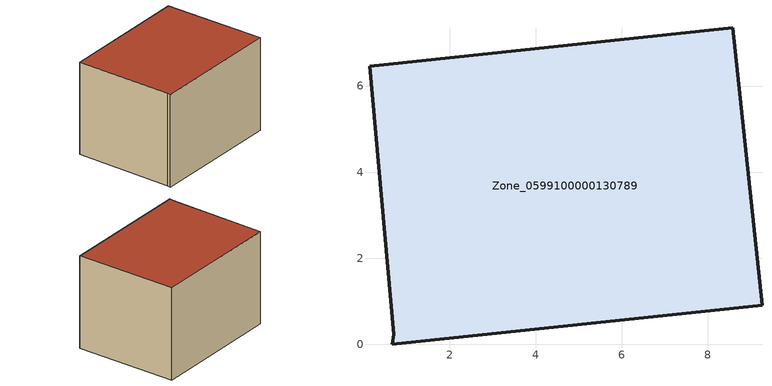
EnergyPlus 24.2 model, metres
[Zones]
Zone_0599100000130789
 floor ground (C_G): 0.68,0 0.7,0.24 0.14,6.46 8.58,7.36 9.26,0.91 z3.41
 wall outside (C_F): 9.26,0.91 8.58,7.36 0.14,6.46 0.7,0.24 0.68,0 9.26,0.91 z3.41:9.35
 roof outside (C_R): 0.7,0.24 0.68,0 9.26,0.91 8.58,7.36 0.14,6.46 z9.35
[BUILDING]
Pand.0599100000130789: North Axis=0; Terrain=City; Loads Convergence Tolerance Value=0.04; Temperature Convergence Tolerance Value=0.4; Solar Distribution=FullExterior; Maximum Number of Warmup Days=25; Minimum Number of Warmup Days=1
[Site:Location]
Rotterdam.The.Hague.AP_ZH_NLD Design_Conditions: Latitude=51.96; Longitude=4.45; Time Zone=1; Elevation=-4.5
[SITE:GROUNDTEMPERATURE:BUILDINGSURFACE]
18, 18, 18, 18, 18, 18, 18, 18, 18, 18, 18, 18
[MATERIAL] Thermal Absorptance=0.9; Solar Absorptance=0.7; Visible Absorptance=0.7
Name | Roughness | Thickness | Conductivity | Density | Specific Heat
G.TC.1946-1964 | MediumSmooth | 0.15 | 1 | 540 | 1210
F.TC.1946-1964 | Rough | 0.3 | 0.857143 | 1920 | 840
R.TC.1946-1964 | MediumRough | 0.2 | 0.235294 | 1500 | 1000
[CONSTRUCTION]
C_G: G.TC.1946-1964
C_F: F.TC.1946-1964
C_R: R.TC.1946-1964
[ZONE]
Zone_0599100000130789: Type=1; Multiplier=1; Ceiling Height=Autocalculate; Volume=Autocalculate; Floor Area=autocalculate; Part of Total Floor Area=Yes
[ZONEINFILTRATION:DESIGNFLOWRATE]
Infil_Zone_0599100000130789: Zone or ZoneList or Space or SpaceList=Zone_0599100000130789; Schedule=AlwaysOn; Design Flow Rate Calculation Method=Flow/Area; Flow Rate per Floor Area=0.003; Constant Term Coefficient=1; Temperature Term Coefficient=0; Velocity Term Coefficient=0; Velocity Squared Term Coefficient=0
[HVACTEMPLATE:ZONE:IDEALLOADSAIRSYSTEM]
Zone_0599100000130789: Maximum Heating Supply Air Temperature=50; Minimum Cooling Supply Air Temperature=13; Maximum Heating Supply Air Humidity Ratio=0.0156; Minimum Cooling Supply Air Humidity Ratio=0.0077; Heating Limit=NoLimit; Cooling Limit=NoLimit; Dehumidification Control Type=ConstantSensibleHeatRatio; Cooling Sensible Heat Ratio=0.7; Dehumidification Setpoint=60; Humidification Control Type=None; Humidification Setpoint=30; Outdoor Air Method=None; Outdoor Air Flow Rate per Person=0.00944; Outdoor Air Flow Rate per Zone Floor Area=0; Outdoor Air Flow Rate per Zone=0; Demand Controlled Ventilation Type=None; Outdoor Air Economizer Type=NoEconomizer; Heat Recovery Type=None; Sensible Heat Recovery Effectiveness=0.7; Latent Heat Recovery Effectiveness=0.65
[ZONECONTROL:THERMOSTAT]
ThermostatControl_Zone_0599100000130789: Zone or ZoneList=Zone_0599100000130789; Control Type Schedule=DualSetpointControlType; Control 1=Thermostat_Zone_0599100000130789; Temperature Difference Between Cutout And Setpoint=0
[THERMOSTATSETPOINT:DUALSETPOINT]
Thermostat_Zone_0599100000130789: Heating Setpoint Temperature Schedule=HeatingSetpoint_Zone_0599100000130789; Cooling Setpoint Temperature Schedule=CoolingSetpoint_Zone_0599100000130789
[SCHEDULE:COMPACT]
HeatingSetpoint_Zone_0599100000130789: Through: 12/31, For: AllDays, Until: 24:00, 21
CoolingSetpoint_Zone_0599100000130789: Through: 12/31, For: AllDays, Until: 24:00, 24
DualSetpointControlType: Through: 12/31, For: AllDays, Until: 24:00, 4
AlwaysOn: Through: 12/31, For: AllDays, Until: 24:00, 1
